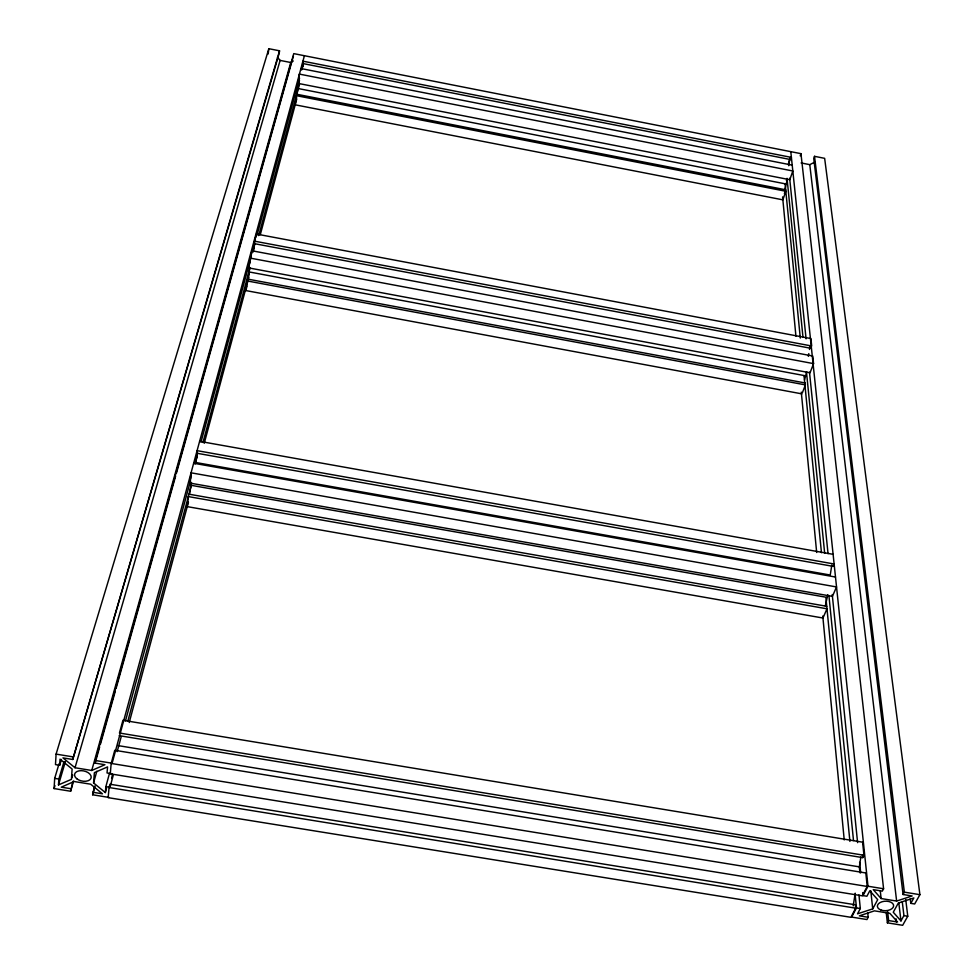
<?xml version="1.0" encoding="UTF-8"?>
<svg xmlns="http://www.w3.org/2000/svg" width="974" height="974" viewBox="0 0 974 974"><rect width="100%" height="100%" fill="white"/><g stroke="black" fill="none" stroke-linecap="round" stroke-linejoin="round"><path stroke-width="1.46" d="M73.574 781.014L70.627 791.241L54.094 788.575L54.678 778.372L59.037 763.799M910.24 898.832L910.812 903.361L914.671 903.982L919.906 894.68L824.649 158.336L814.508 156.327L813.74 158.494L903.068 894.497L912.127 895.97L896.628 901.06L881.129 898.539L873.24 889.639L882.322 891.113L883.588 888.775L800.957 153.661L293.758 53.619L95.355 760.499L95.148 763.117L104.924 764.712L91.739 770.471L75.022 767.756L62.945 757.882L72.758 759.476L279.221 53.132L279.526 50.806L268.836 48.7L56.09 754.12L55.481 764.59L59.67 765.272L61.411 759.44M59.67 765.272L60.035 759.184L72.113 769.022L71.419 779.346L58.489 784.91L58.842 779.042L64.028 761.558M70.627 791.241L72.904 781.404M72.758 759.476L279.526 50.806M109.1 797.438L92.627 794.784L94.454 786.408M106.543 788.161L105.35 792.568L93.565 782.938L94.381 772.65L107.566 766.903L107.043 772.954L111.206 773.636M105.35 792.568L105.862 786.651L109.453 773.441M109.064 787.528L108.163 797.657L850.874 917.301L855.72 908.17L855.379 904.785L109.952 784.228L109.064 787.528L855.72 908.17M111.182 763.446L110.269 773.843L862.258 895.824L867.225 886.462L865.813 872.972L114.762 750.297L111.182 763.446L867.225 886.462M190.721 479.171L191.233 474.691M189.467 494.159L191.476 482.434M268.179 53.996L268.836 48.7M299.055 83.021L298.872 85.59L299.383 83.947M801.943 393.873L245.813 290.569L247.055 280.914L247.554 279.075L805.206 382.977L805.401 384.888L247.055 280.914M248.723 267.899L251.949 250.768L812.754 356.021L813.558 363.619L810.039 372.786L248.723 267.899L249.77 261.775M247.006 283.3L247.554 279.075M247.092 283.3L249.77 267.801M810.831 348.29L254.238 243.634L254.555 241.175L256.491 234.064L810.916 338.562L811.695 346.001L254.555 241.175M256.125 236.852L256.491 234.064M298.519 81.999L299.262 76.581L296.863 95.452M302.768 66.305L303.328 62.275L301.952 69.191M853.212 905.893L855.196 893.182M859.908 872.765L859.311 866.86L860.846 857.01M825.307 605.95L827.827 594.664M831.833 564.993L830.238 575.025L195.482 462.455L197.43 452.179M804.536 379.909L806.703 371.861M808.359 356.374L808.797 353.611M809.479 349.471L809.918 346.707M788.368 164.813L789.037 160.759M784.618 190.721L787.43 178.997M788.733 165.702L789.853 158.92M299.237 81.731L299.468 80.343M301.66 69.958L302.963 63.066M296.644 97.412L296.242 99.762M195.713 462.577L197.101 455.248M252.972 252.181L254.567 243.707M247.481 282.265L249.356 272.367M253.35 251.182L254.677 244.145M111.645 778.506L112.485 774.147M129.238 722.501L188.457 502.073M204.248 443.292L248.857 277.237M260.302 234.624L296.693 99.178M245.813 290.569L246.994 286.161M117.172 751.624L121.141 736.953M125.512 720.809L190.551 480.669M195.056 464.038L197.04 456.696M201.009 442.026L250.683 258.621M252.668 251.28L254.652 243.95M257.039 235.148L299.554 78.151M301.94 69.337L303.133 64.941M113.167 775.572L110.001 787.309L105.862 786.651M127.801 721.284L191.476 485.052M202.945 442.5L250.014 267.887M258.719 235.598L299.456 84.47M304.412 55.713L112.132 763.239L95.355 760.499M250.488 257.477L251.633 253.24M254.238 243.634L255.371 239.47M92.627 794.784L95.062 785.994M93.565 782.938L96.828 771.213M91.739 770.471L290.739 62.506L293.284 60.972M95.148 763.117L99.652 747.009M100.48 744.087L115.261 691.382M116.076 688.448L175.612 476.14M176.428 473.218L293.442 55.932M71.845 777.885L72.697 774.963M75.022 767.756L280.11 60.412L277.444 57.223M58.489 784.91L65.392 761.571M54.094 788.575L54.958 785.665M790.644 159.578L791.387 157.398L302.938 61.179L302.61 63.493L790.644 159.578L790.413 157.338M784.387 193.546L785.677 189.784L296.814 94.271M800.214 155.828L800.957 153.661M802.442 392.595L804.901 386.167M119.218 735.65L862.733 857.631L863.962 855.269L862.587 842.181L122.931 720.285L119.461 733.032L863.962 855.269M855.123 894.339L856.475 907.938L851.617 917.082L866.957 919.553L868.187 917.277L867.712 912.735M858.958 894.96L860.322 908.559L857.522 913.819L872.716 908.888L877.708 899.659L869.806 890.784L866.897 896.238L863.013 895.605L867.992 886.23L790.791 151.652M905.747 899.635L907.768 916.23L902.667 925.3L887.375 922.841L888.629 920.576L887.606 911.506M903.068 894.497L904.359 892.147L814.508 156.327M910.812 903.361L913.843 897.943L898.345 903.02L893.255 912.224L900.962 920.917L903.933 915.609L902.301 902.034M801.103 162.938L809.771 164.655L814.714 162.159M54.678 778.372L58.842 779.042M856.475 907.938L860.322 908.559M903.933 915.609L907.768 916.23M70.798 788.709L61.277 787.175L74.073 781.513L90.667 784.192L102.453 793.81L92.834 792.264M868.187 917.277L859.36 915.852L874.457 910.848L889.846 913.332L897.565 922.013L888.629 920.576M117.927 745.585L859.311 866.86M56.09 754.12L72.928 756.859M867.992 886.23L883.588 888.775M904.359 892.147L919.906 894.68M193.656 463.247L835.497 577.034M191.148 485.32L826.67 597.33M189.017 494.195L826.743 606.303M199.609 441.344L833.111 554.328M249.977 258.061L813.558 363.619M249.234 271.965L805.218 375.745M298.166 88.537L785.738 183.928M280.11 60.412L290.739 62.506M300.929 68.533L792.203 165.13M898.807 902.801L900.962 920.917M809.771 164.655L896.628 901.06M896.056 918.811L896.409 921.83M886.182 912.248L887.375 922.841M880.289 890.991L881.129 898.539M870.793 890.735L872.716 908.888M862.465 855.075L862.733 857.631M789.658 178.242L806.082 338.855M809.491 372.141L828.046 553.682M832.234 594.53L857.607 842.656M859.616 862.319L860.699 872.911M862.708 892.574L863.013 895.605M787.041 178.352L802.966 337.089M806.46 371.861L824.674 553.281M828.923 595.613L853.504 840.525M785.105 183.891L800.299 338.075M804.025 375.867L821.459 552.721M825.928 598.073L849.912 841.426M782.585 196.894L795.928 336.164M801.298 392.132L816.675 552.489M822.762 616.031L844.227 839.929M787.126 178.644A5.32 1.047 -78 0 1 786.347 180.409M188.372 496.594L187.227 506.626L822.957 618.027L826.987 608.799L188.372 496.594M191.062 472.816L189.893 483.067L832.417 596.368L836.532 586.945L191.062 472.816M197.077 450.658L196.785 453.227L833.111 566.357L834.121 563.995L197.077 450.658M296.437 95.683L295.183 104.815L782.865 199.84L785.823 191.257L296.437 95.683M299.42 74.109L298.141 83.399L789.804 179.715L792.824 170.986L299.42 74.109M76.703 778.676A8.462 5.138 12.1 0 0 90.813 778.64A8.462 5.138 12.1 0 0 81.11 770.665A8.462 5.138 12.1 0 0 76.703 778.676M881.056 910.069A8.133 4.76 -2.6 0 0 893.621 905.978A8.133 4.76 -2.6 0 0 881.847 901.802A8.133 4.76 -2.6 0 0 881.056 910.069"/></g></svg>
